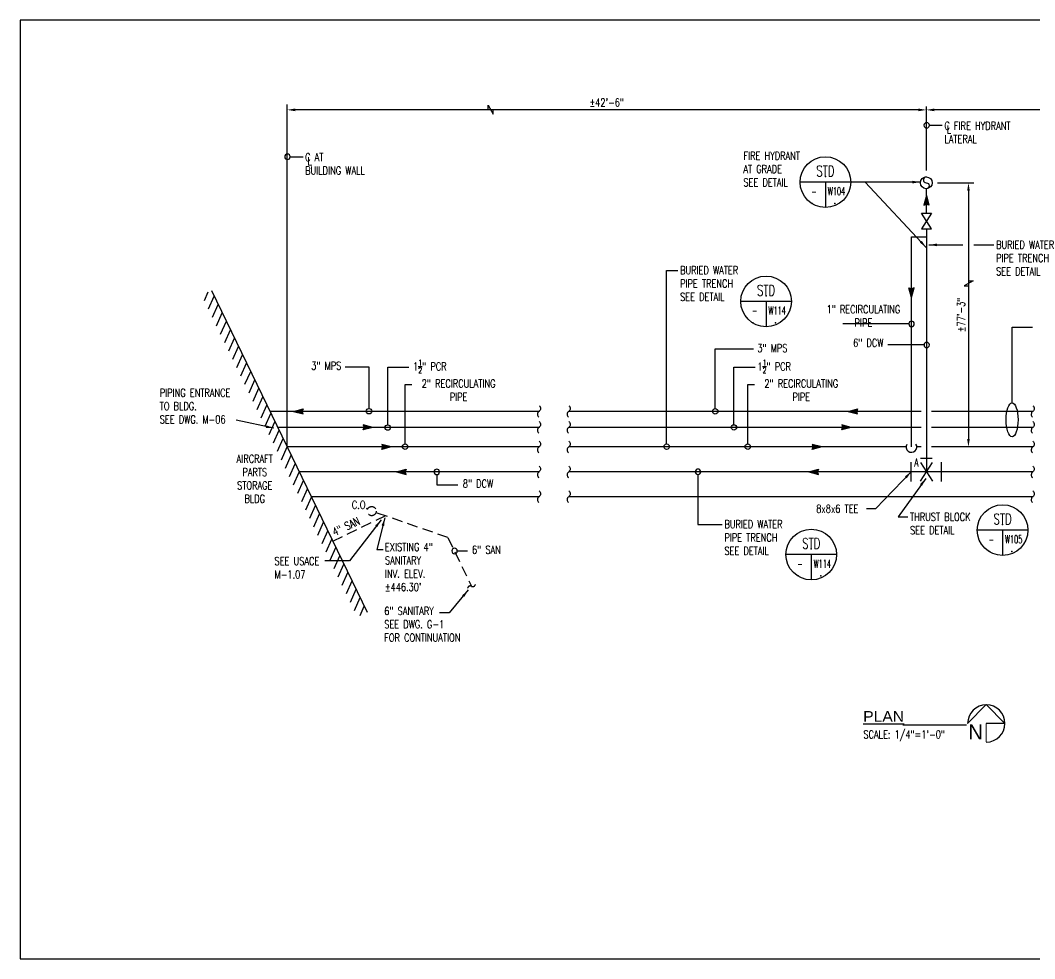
# Model space of a CAD drawing. Header units: inches. Extents: x 0 to 1119, y 0 to 528.
# Drawn here: x 0 to 571, y 0 to 528 of the extents above; entities that cross this region are included whole.
import ezdxf
from ezdxf.enums import TextEntityAlignment as Align

# ---------------------------------------------------------------- set-up
doc = ezdxf.new("R2010")
doc.units = ezdxf.units.IN
doc.header["$LTSCALE"] = 48
doc.header["$MEASUREMENT"] = 0
doc.linetypes.add('CENTER2', pattern=[1.125, 0.75, -0.125, 0.125, -0.125])
doc.linetypes.add('HIDDEN2', pattern=[0.1875, 0.125, -0.0625])
doc.layers.get('DEFPOINTS').update_dxf_attribs({"color": 8})
for name, color, linetype in [('DCW-VALV', 162, 'Continuous'), ('DUCT BANK', 153, 'Continuous'), ('MU-DCW', 170, 'Continuous'), ('MU-DCW-VALV', 171, 'Continuous'), ('MU-DELGE-PIPE', 150, 'Continuous'), ('MU-DELGE-TEXT', 141, 'Continuous'), ('MU-DELGE-VALV', 171, 'Continuous'), ('MU-DIMM', 151, 'Continuous'), ('MU-DIR-BURD', 160, 'HIDDEN2'), ('MU-EXST', 253, 'Continuous'), ('MU-LDR', 254, 'Continuous'), ('MU-LDR_DIM', 254, 'Continuous'), ('MU-NEW-TEXT', 151, 'Continuous'), ('MU-PCR', 120, 'Continuous'), ('MU-PCR-TEXT', 141, 'Continuous'), ('MU-PCR-VALV', 131, 'Continuous'), ('MU-STEM-PIPE', 230, 'Continuous'), ('MU-STEM-VALV', 231, 'Continuous'), ('MU-TEXT-LDER', 254, 'Continuous'), ('NEW-BLDG', 253, 'Continuous'), ('TITLES', 111, 'Continuous')]:
    doc.layers.add(name, color=color, linetype=linetype)
doc.styles.add('AU145S00', font='19', dxfattribs={"height": 12})
doc.styles.add('RomanS', font='romans.shx', dxfattribs={"width": 0.75})
doc.dimstyles.get("Standard").update_dxf_attribs({"dimtxt": 0.09375, "dimasz": 0.09375, "dimexe": 0.0625, "dimexo": 0.0625, "dimgap": 0.03125, "dimtad": 1, "dimdec": 8, "dimzin": 0, "dimdsep": 46, "dimlunit": 4, "dimtxsty": 'RomanS', "dimcen": 0.09, "dimclrd": 254, "dimclre": 254, "dimclrt": 256, "dimadec": 0, "dimazin": 0, "dimtfac": 1, "dimtdec": 8, "dimtofl": 0, "dimtmove": 0, "dimatfit": 3, "dimfxl": 1, "dimtolj": 1, "dimtzin": 0, "dimlwd": -1, "dimlwe": -1, "dimarcsym": 0})

# ---------------------------------------------------------------- blocks, each defined once
blk = doc.blocks.new('DTLBUBB')
at = {"linetype": 'Continuous'}
for p, q in [((0.297, 0), (-0.297, 0)), ((0, 0), (0, -0.297))]:
    blk.add_line(p, q, dxfattribs=at)
blk.add_circle((0, 0), 0.297, dxfattribs=at)
at = {"color": 250}
for p in [(0, 0.067), (-0.154, -0.25), (0.11, -0.25)]:
    blk.add_point(p, dxfattribs=at)
at = {"style": 'RomanS'}
for tag, height, width, p in [('DTL#', 0.125, 0.7, (0, 0.067)), ('WHERE_CUT', 0.0938, 0.6, (-0.103, -0.169)), ('WHERE_DRAWN', 0.0938, 0.6, (0.117, -0.169))]:
    blk.add_attdef(tag, text='', height=height, dxfattribs=dict(at, width=width)).set_placement(p, align=Align.CENTER)
blk = doc.blocks.new('FLOWAR')
for p, q in [((0, 0), (5.41, 1.44, 35.76)), ((0, 0), (5.41, -1.44, 35.76)), ((5.41, 1.44, 35.76), (4.88, -0.03, 35.76)), ((5.41, -1.44, 35.76), (4.88, 0.03, 35.76))]:
    blk.add_line(p, q)
for points in [[(0, 0), (5.41, 1.44), (4.89, 0), (5.41, 1.44)], [(0, 0), (5.41, -1.44), (4.89, 0), (5.41, -1.44)]]:
    blk.add_solid(points)
blk = doc.blocks.new('10x6tee')
for p, q in [((-3.3125, 7.625), (3.3125, 7.625)), ((-8.5, -5.375), (-8.5, 5.375)), ((8.5, -5.375), (8.5, 5.375))]:
    blk.add_line(p, q)
at = {"color": 252}
for p in [(0, 7.625), (0, 0), (0, 0), (8.5, 0), (8.5, 0), (-8.5, 0), (-8.5, 0)]:
    blk.add_point(p, dxfattribs=at)
blk = doc.blocks.new('*D19')
at = {"layer": 'DEFPOINTS', "color": 0}
for p in [(512.86, 436.56, -5451.6), (533.27, 287.93), (533.57, 287.93)]:
    blk.add_point(p, dxfattribs=at)
at = {"layer": 'MU-DIMM', "color": 254}
for p, q in [((515.86, 436.56), (536.27, 436.56)), ((530.57, 287.93), (530.27, 287.93))]:
    blk.add_line(p, q, dxfattribs=at)
at = {"layer": 'MU-DIMM', "color": 254, "linetype": 'Continuous'}
blk.add_line((533.27, 432.06), (533.27, 292.43), dxfattribs=at)
at = {"layer": 'MU-DIMM', "color": 254}
for points in [[(532.52, 432.06), (534.02, 432.06), (533.27, 436.56)], [(532.52, 292.43), (534.02, 292.43), (533.27, 287.93)]]:
    blk.add_solid(points, dxfattribs=at)
at = {"layer": 'MU-DIMM', "insert": (529.09, 362.25), "char_height": 4.5, "attachment_point": 5, "rotation": 90, "style": 'RomanS'}
blk.add_mtext('\\A1;%%P77\'-3"', dxfattribs=at)
blk = doc.blocks.new('*D20')
at = {"layer": 'DEFPOINTS', "color": 0}
for p in [(509.6, 477.59), (509.6, 440.49, -5451.6), (673.66, 288.93)]:
    blk.add_point(p, dxfattribs=at)
at = {"layer": 'MU-DIMM', "color": 254, "linetype": 'CENTER2'}
for p, q in [((509.6, 443.49), (509.6, 480.59)), ((673.66, 291.93), (673.66, 480.59))]:
    blk.add_line(p, q, dxfattribs=at)
at = {"layer": 'MU-DIMM', "color": 254, "linetype": 'Continuous'}
blk.add_line((669.16, 477.59), (514.1, 477.59), dxfattribs=at)
at = {"layer": 'MU-DIMM', "color": 254}
for points in [[(514.1, 478.34), (514.1, 476.84), (509.6, 477.59)], [(669.16, 478.34), (669.16, 476.84), (673.66, 477.59)]]:
    blk.add_solid(points, dxfattribs=at)
at = {"layer": 'MU-DIMM', "insert": (591.63, 481.76), "char_height": 4.5, "attachment_point": 5, "style": 'RomanS'}
blk.add_mtext('\\A1;%%P43\'-4"', dxfattribs=at)
blk = doc.blocks.new('*D21')
at = {"layer": 'DEFPOINTS', "color": 0}
for p in [(150.11, 477.59), (509.6, 477.59), (150.11, 284.93)]:
    blk.add_point(p, dxfattribs=at)
at = {"layer": 'MU-DIMM', "color": 254}
for p, q in [((150.11, 287.93), (150.11, 480.59)), ((505.1, 477.59), (154.61, 477.59))]:
    blk.add_line(p, q, dxfattribs=at)
for points in [[(154.61, 478.34), (154.61, 476.84), (150.11, 477.59)], [(505.1, 478.34), (505.1, 476.84), (509.6, 477.59)]]:
    blk.add_solid(points, dxfattribs=at)
at = {"layer": 'MU-DIMM', "insert": (329.85, 481.76), "char_height": 4.5, "attachment_point": 5, "style": 'RomanS'}
blk.add_mtext('\\A1;%%P42\'-6"', dxfattribs=at)

msp = doc.modelspace()

# ---------------------------------------------------------------- hatches: boundary and pattern name
at = {"layer": 'NEW-BLDG'}
h = msp.add_hatch(dxfattribs=at)
h.set_pattern_fill('ANSI31', color=256, scale=32, angle=21, style=0)
h.paths.add_polyline_path([(189.66519829, 192.44448861), (195.06567103, 195.05885166), (107.47400072, 375.99639492), (102.07352797, 373.38203187)])

# ---------------------------------------------------------------- linework, layer by layer
at = {"layer": 'DCW-VALV', "elevation": -5451.6}
msp.add_lwpolyline([(506.80106238, 410.667433), (512.40189162, 410.667433), (506.80106238, 419.39343152), (512.40189162, 419.39343152), (506.80106238, 410.667433)], dxfattribs=at)
at = {"layer": 'DEFPOINTS'}
msp.add_lwpolyline([(0, 0), (816, 0), (816, 528), (0, 528)], close=True, dxfattribs=at)
at = {"layer": 'DUCT BANK'}
for p, q in [((291.75096457, 259.93209052), (163.66060579, 259.93209052)), ((569.41448125, 259.93209052), (308.55442873, 259.93209052))]:
    msp.add_line(p, q, dxfattribs=at)
for points in [[(291.82698665, 263.16557197, -0.5), (291.75096457, 259.93209052, 0.5), (291.6749425, 256.69860907)], [(308.5196203, 263.16557197, -0.5), (308.44359822, 259.93209052, 0.5), (308.36757614, 256.69860907)], [(569.49050333, 263.16557197, -0.5), (569.41448125, 259.93209052, 0.5), (569.33845917, 256.69860907)]]:
    msp.add_lwpolyline(points, format="xyb", dxfattribs=at)
at = {"layer": 'MU-DCW'}
for p, q in [((501.24521088, 287.93209052), (501.24521088, 406.18283995)), ((501.24521088, 406.18283995), (509.601477, 406.18283995)), ((291.75096457, 287.93209052), (150.10583587, 287.93209052)), ((335.18803484, 287.93209052), (308.44359822, 287.93209052)), ((498.24521088, 287.93209052), (335.18803484, 287.93209052)), ((506.601477, 287.93209052), (504.24521088, 287.93209052)), ((569.41448125, 287.93209052), (512.56823574, 287.93209052))]:
    msp.add_line(p, q, dxfattribs=at)
for points in [[(291.82698665, 291.16557197, -0.5), (291.75096457, 287.93209052, 0.5), (291.6749425, 284.69860907)], [(308.5196203, 291.16557197, -0.5), (308.44359822, 287.93209052, 0.5), (308.36757614, 284.69860907)], [(569.49050333, 291.16557197, -0.5), (569.41448125, 287.93209052, 0.5), (569.33845917, 284.69860907)]]:
    msp.add_lwpolyline(points, format="xyb", dxfattribs=at)
msp.add_arc((501.24521088, 287.93209052), 3, 150.5651147275, 33.2812414925, dxfattribs=at)
at = {"layer": 'MU-DELGE-PIPE'}
for p, q in [((509.601477, 419.39343152, -5451.6), (509.601477, 433.24712193, -5451.6)), ((509.601477, 410.667433), (509.601477, 273.93209052)), ((291.75096457, 273.93209052), (156.88322083, 273.93209052)), ((338.64840725, 273.93209052), (308.54747835, 273.93209052)), ((569.41448125, 273.93209052), (338.64840725, 273.93209052))]:
    msp.add_line(p, q, dxfattribs=at)
at = {"layer": 'MU-DELGE-PIPE', "elevation": -5451.6}
msp.add_lwpolyline([(509.54976812, 439.87171832, 1), (509.54976812, 436.55921832, -1), (509.54976812, 433.24671832, -1)], format="xyb", dxfattribs=at)
at = {"layer": 'MU-DELGE-PIPE'}
for points in [[(291.82698665, 277.16557197, -0.5), (291.75096457, 273.93209052, 0.5), (291.6749425, 270.69860907)], [(308.5196203, 277.16557197, -0.5), (308.44359822, 273.93209052, 0.5), (308.36757614, 270.69860907)], [(569.49050333, 277.16557197, -0.5), (569.41448125, 273.93209052, 0.5), (569.33845917, 270.69860907)]]:
    msp.add_lwpolyline(points, format="xyb", dxfattribs=at)
msp.add_circle((509.54976812, 436.55921832, -5451.6), 3.3125, dxfattribs=at)
at = {"layer": 'MU-DELGE-VALV'}
for points in [[(506.2442556, 279.20883059), (512.9586984, 268.65535046)], [(506.2442556, 268.65535046), (512.9586984, 279.20883059)]]:
    msp.add_lwpolyline(points, dxfattribs=at)
at = {"layer": 'MU-DIMM', "color": 254}
for points in [[(263.16489715, 477.58583527), (263.16489715, 480.27018106), (266.04542493, 475.16103558), (266.04542493, 477.58583527)], [(533.2679415, 381.37816401), (535.95228728, 381.37816401), (530.8431418, 378.49763622), (533.2679415, 378.49763622)]]:
    msp.add_lwpolyline(points, dxfattribs=at)
at = {"layer": 'MU-DIR-BURD'}
for q in [(200.15200871, 250.98559273), (253.75746586, 209.55194618)]:
    msp.add_line((240.47506468, 236.96728813), q, dxfattribs=at)
msp.add_lwpolyline([(255.97302829, 210.62535934, -0.5), (253.75746586, 209.55194618, 0.5), (251.54190344, 208.47853301)], format="xyb", dxfattribs=at)
msp.add_circle((197.65368144, 251.85413585), 2.59148592, dxfattribs=at)
at = {"layer": 'MU-EXST', "linetype": 'HIDDEN2'}
msp.add_line((175.75947111, 234.93954318), (205.24807672, 249.21394542), dxfattribs=at)
at = {"layer": 'MU-LDR'}
for points in [[(499.71235029, 357.16444843, 1), (502.77807146, 357.16444843, 1), (499.71235029, 357.16444843), (462.53931284, 357.16444843)], [(390.84285002, 309.49090766, -1), (390.84285002, 306.4251865, -1), (390.84285002, 309.49090766), (390.84285002, 343.19187812), (412.34897188, 343.19187812)], [(196.13481632, 309.56827235, -1), (196.13481632, 306.50255119, -1), (196.13481632, 309.56827235), (196.13481632, 332.8343376), (182.70829702, 332.8343376)], [(206.66088769, 300.40575982, -1), (206.66088769, 297.34003865, -1), (206.66088769, 300.40575982), (206.66088769, 332.81667828), (218.5588615, 332.81667828)], [(401.36892139, 300.47149908, -1), (401.36892139, 297.40577792, -1), (401.36892139, 300.47149908), (401.36892139, 332.81667828), (413.2668952, 332.81667828)], [(216.45282621, 289.60421981, -1), (216.45282621, 286.53849865, -1), (216.45282621, 289.60421981), (216.45282621, 322.99320629), (220.14755507, 322.99320629)], [(409.17834051, 289.60421981, -1), (409.17834051, 286.53849865, -1), (409.17834051, 289.60421981), (409.17834051, 322.99320629), (412.87306937, 322.99320629)], [(234.23612153, 272.36563952, 1), (234.23612153, 275.43136068, 1), (234.23612153, 272.36563952), (234.23612153, 266.60287101), (246.14159586, 266.60287101)], [(381.14400075, 272.42057635, 1), (381.14400075, 275.48629751, 1), (381.14400075, 272.42057635), (381.14400075, 244.34938936), (394.70991219, 244.34938936)]]:
    msp.add_lwpolyline(points, format="xyb", dxfattribs=at)
at = {"layer": 'MU-LDR', "elevation": -5451.6}
for points in [[(508.27287917, 345.33197004, 1), (511.33860034, 345.33197004, 1), (508.27287917, 345.33197004), (488.00620323, 345.33197004)], [(245.7868218, 229.40365789, 1), (242.72110064, 229.40365789, 1), (245.7868218, 229.40365789), (251.55337029, 229.40365789)]]:
    msp.add_lwpolyline(points, format="xyb", dxfattribs=at)
at = {"layer": 'MU-LDR_DIM'}
for points in [[(511.32661918, 468.91701731, 1), (508.26089801, 468.91701731, 1), (511.32661918, 468.91701731), (518.54525081, 468.91701731)], [(151.79210843, 451.17782909, 1), (148.72638726, 451.17782909, 1), (151.79210843, 451.17782909), (159.01074006, 451.17782909)], [(363.51799204, 289.60421981, -1), (363.51799204, 286.53849865, -1), (363.51799204, 289.60421981), (363.51799204, 387.26877611), (369.78509296, 387.26877611)]]:
    msp.add_lwpolyline(points, format="xyb", dxfattribs=at)
at = {"layer": 'MU-PCR'}
for p, q in [((291.75096457, 298.93209052), (144.78074769, 298.93209052)), ((506.601477, 298.93209052), (308.44359822, 298.93209052)), ((569.41448125, 298.93209052), (512.56823574, 298.93209052))]:
    msp.add_line(p, q, dxfattribs=at)
for points in [[(291.82698665, 302.16557197, -0.5), (291.75096457, 298.93209052, 0.5), (291.6749425, 295.69860907)], [(308.5196203, 302.16557197, -0.5), (308.44359822, 298.93209052, 0.5), (308.36757614, 295.69860907)], [(569.49050333, 302.16557197, -0.5), (569.41448125, 298.93209052, 0.5), (569.33845917, 295.69860907)]]:
    msp.add_lwpolyline(points, format="xyb", dxfattribs=at)
at = {"layer": 'MU-STEM-PIPE'}
for p, q in [((291.75096457, 307.93209052), (140.42385736, 307.93209052)), ((506.601477, 307.93209052), (308.44359822, 307.93209052)), ((569.41448125, 307.93209052), (512.56823574, 307.93209052))]:
    msp.add_line(p, q, dxfattribs=at)
for points in [[(291.82698665, 311.16557197, -0.5), (291.75096457, 307.93209052, 0.5), (291.6749425, 304.69860907)], [(308.5196203, 311.16557197, -0.5), (308.44359822, 307.93209052, 0.5), (308.36757614, 304.69860907)], [(569.49050333, 311.16557197, -0.5), (569.41448125, 307.93209052, 0.5), (569.33845917, 304.69860907)]]:
    msp.add_lwpolyline(points, format="xyb", dxfattribs=at)
at = {"layer": 'MU-TEXT-LDER'}
msp.add_line((536.20876527, 401.61786132), (547.502237, 401.61786132), dxfattribs=at)
msp.add_lwpolyline([(557.83359367, 312.79674239), (557.83359367, 355.24628794), (569.28698248, 355.24628794)], dxfattribs=at)
msp.add_ellipse((557.83359367, 303.25751862), major_axis=(0, 9.53922377), ratio=0.3499999269, dxfattribs=at)
at = {"layer": 'NEW-BLDG'}
msp.add_lwpolyline([(107.47400072, 375.99639492), (195.06567103, 195.05885166)], dxfattribs=at)
at = {"layer": 'TITLES'}
for p, q in [((532.80192363, 132.35854347), (543.2316968, 142.95530291)), ((553.78117934, 132.35854347), (543.2316968, 142.95530291)), ((496.41999953, 131.60734231), (532.17860808, 131.60734231)), ((553.78117934, 132.35854347), (543.29155148, 132.35854347))]:
    msp.add_line(p, q, dxfattribs=at)
at = {"layer": 'TITLES', "const_width": 0.6125}
msp.add_lwpolyline([(543.29155148, 121.86891561), (543.29155148, 132.35854347)], dxfattribs=at)
at = {"layer": 'TITLES'}
msp.add_arc((543.29155148, 132.35854347), 10.48962785, 270, 180, dxfattribs=at)

# ---------------------------------------------------------------- block references
at = {"layer": 'DCW-VALV', "rotation": 270}
msp.add_blockref('FLOWAR', (509.601477, 429.3322909, -5451.6), dxfattribs=at)
at = {"layer": 'DCW-VALV'}
for p in [(211.66056449, 273.93209052), (443.45598347, 273.93209052)]:
    msp.add_blockref('FLOWAR', p, dxfattribs=at)
at = {"layer": 'MU-DCW-VALV'}
for p, rotation in [((501.24521088, 371.96267016), 90), ((208.66511718, 287.93209052), 180), ((450.71994907, 287.93209052), 180)]:
    msp.add_blockref('FLOWAR', p, dxfattribs=dict(at, rotation=rotation))
at = {"layer": 'MU-DELGE-TEXT'}
ref = msp.add_blockref('DTLBUBB', (444.87147643, 227.41125958), dxfattribs=dict(at, xscale=48, yscale=48, zscale=48))
ref.add_attrib('DTL#', 'STD', dxfattribs={"layer": '0', "height": 6, "style": 'RomanS', "width": 0.7}).set_placement((444.87147643, 230.62777462), align=Align.CENTER)
ref.add_attrib('WHERE_CUT', '-', dxfattribs={"layer": '0', "height": 4.5, "style": 'RomanS', "width": 0.6}).set_placement((438.47478832, 219.9231004), align=Align.CENTER)
ref.add_attrib('WHERE_DRAWN', 'W114', dxfattribs={"layer": '0', "height": 4.5, "style": 'RomanS', "width": 0.6}).set_placement((451.10404725, 220.0083875), align=Align.CENTER)
at = {"layer": 'MU-DELGE-VALV'}
msp.add_blockref('10x6tee', (509.601477, 273.93209052, -5451.6), dxfattribs=at)
at = {"layer": 'MU-NEW-TEXT'}
ref = msp.add_blockref('DTLBUBB', (452.8206688, 436.94203403), dxfattribs=dict(at, xscale=48, yscale=48, zscale=48))
ref.add_attrib('DTL#', 'STD', dxfattribs={"layer": '0', "height": 6, "style": 'RomanS', "width": 0.7}).set_placement((452.8206688, 440.15854908), align=Align.CENTER)
ref.add_attrib('WHERE_CUT', '-', dxfattribs={"layer": '0', "height": 4.5, "style": 'RomanS', "width": 0.6}).set_placement((446.42398069, 429.45387486), align=Align.CENTER)
ref.add_attrib('WHERE_DRAWN', 'W104', dxfattribs={"layer": '0', "height": 4.5, "style": 'RomanS', "width": 0.6}).set_placement((459.05323962, 429.53916196), align=Align.CENTER)
ref = msp.add_blockref('DTLBUBB', (419.45788409, 369.83885847), dxfattribs=dict(at, xscale=48, yscale=48, zscale=48))
ref.add_attrib('DTL#', 'STD', dxfattribs={"layer": '0', "height": 6, "style": 'RomanS', "width": 0.7}).set_placement((419.45788409, 373.05537351), align=Align.CENTER)
ref.add_attrib('WHERE_CUT', '-', dxfattribs={"layer": '0', "height": 4.5, "style": 'RomanS', "width": 0.6}).set_placement((413.06119597, 362.3506993), align=Align.CENTER)
ref.add_attrib('WHERE_DRAWN', 'W114', dxfattribs={"layer": '0', "height": 4.5, "style": 'RomanS', "width": 0.6}).set_placement((425.6904549, 362.43598639), align=Align.CENTER)
ref = msp.add_blockref('DTLBUBB', (552.4683903, 241.13200439), dxfattribs=dict(at, xscale=48, yscale=48, zscale=48))
ref.add_attrib('DTL#', 'STD', dxfattribs={"layer": '0', "height": 6, "style": 'RomanS', "width": 0.7}).set_placement((552.4683903, 244.34851943), align=Align.CENTER)
ref.add_attrib('WHERE_CUT', '-', dxfattribs={"layer": '0', "height": 4.5, "style": 'RomanS', "width": 0.6}).set_placement((546.07170219, 233.64384522), align=Align.CENTER)
ref.add_attrib('WHERE_DRAWN', 'W105', dxfattribs={"layer": '0', "height": 4.5, "style": 'RomanS', "width": 0.6}).set_placement((558.70096112, 233.72913231), align=Align.CENTER)
at = {"layer": 'MU-PCR-VALV', "rotation": 180}
for p in [(198.25242933, 298.93209052), (467.38871358, 298.93209052)]:
    msp.add_blockref('FLOWAR', p, dxfattribs=at)
at = {"layer": 'MU-STEM-VALV'}
for p in [(153.60834115, 307.93209052), (465.53784255, 307.93209052)]:
    msp.add_blockref('FLOWAR', p, dxfattribs=at)

# ---------------------------------------------------------------- texts
at = {"insert": (395.40789476, 196.28915869), "char_height": 4.5, "attachment_point": 1, "style": 'RomanS'}
msp.add_mtext('\\A1;', dxfattribs=at)
at = {"layer": 'MU-DELGE-TEXT', "char_height": 4.5, "style": 'RomanS'}
for s, insert, width, attachment_point in [('\\A1;1" RECIRCULATING\\PPIPE', (474.19774268, 367.64202381), 49.873547145, 2), ('6" DCW', (476.95430846, 348.73110476, -5451.6), 49.873547145, 2), ('\\A1;2" RECIRCULATING\\PPIPE', (246.52422869, 325.86592079), 49.873547145, 2), ('\\A1;2" RECIRCULATING\\PPIPE', (439.24974299, 325.86592079), 49.873547145, 2), ('8" DCW', (257.43620665, 269.53904844), 49.873547145, 2), ('BURIED WATER PIPE TRENCH\\PSEE DETAIL', (396.0150339, 246.71838292), 44.4454918, 1), ('6" SAN', (262.17658908, 232.35548578), 49.873547145, 2)]:
    msp.add_mtext(s, dxfattribs=dict(at, insert=insert, width=width, attachment_point=attachment_point))
at = {"layer": 'MU-EXST', "insert": (182.28190052, 245.27202974), "char_height": 4.5, "width": 49.873547145, "attachment_point": 2, "rotation": 25, "style": 'RomanS'}
msp.add_mtext('4" SAN', dxfattribs=at)
at = {"layer": 'MU-NEW-TEXT', "char_height": 4.5, "attachment_point": 1, "style": 'RomanS'}
for s, insert, width in [('C FIRE HYDRANT LATERAL', (519.73998971, 470.91859235), 43.7722963357), ('L', (521.13421811, 468.78199575), 35.0416096127), ('C AT\\PBUILDING WALL', (160.20547896, 453.17940413), 43.7722963357), ('L', (161.59970736, 451.04280753), 35.0416096127), ('FIRE HYDRANT\\PAT GRADE\\PSEE DETAIL', (406.67792292, 454.06035468), 48.644471907), ('BURIED WATER PIPE TRENCH\\PSEE DETAIL', (548.80735871, 403.98685487), 44.4454918), ('BURIED WATER PIPE TRENCH\\PSEE DETAIL', (371.09021467, 389.63776967), 44.4454918), ('PIPING ENTRANCE\\PTO BLDG.\\PSEE DWG. M-06', (78.42448222, 320.6725411), 44.4454918), ('C.O.', (186.48236, 257.62420409), 58.9078206352), ('8x8x6 TEE', (447.662474, 255.42726282), 44.4454918), ('THRUST BLOCK\\PSEE DETAIL', (500.41780432, 250.84130615), 44.4454918), ('EXISTING 4"\\PSANITARY\\PINV. ELEV.\\P%%P446.30\'', (205.09885291, 233.89416501), 58.9078206352), ('SEE USACE\\PM-1.07', (143.0061024, 225.95809073), 58.9078206352), ('6" SANITARY\\PSEE DWG. G-1\\PFOR CONTINUATION', (204.70082568, 197.89257086), 58.9078206352)]:
    msp.add_mtext(s, dxfattribs=dict(at, insert=insert, width=width))
at = {"layer": 'MU-PCR-TEXT', "style": 'RomanS', "width": 0.7}
msp.add_text('A', height=4.5, dxfattribs=at).set_placement((502.76125045, 276.99749879))
at = {"layer": 'MU-PCR-TEXT', "char_height": 4.5, "width": 36.3733839417, "attachment_point": 2, "style": 'RomanS'}
for s, insert in [('\\A1;3" MPS', (422.97983637, 345.81106003)), ('\\A1;1{\\H0.7x;\\S1/2;}" PCR', (230.33565793, 337.00422133)), ('\\A1;1{\\H0.7x;\\S1/2;}" PCR', (424.01263298, 336.96036241)), ('\\A1;3" MPS', (172.09052645, 335.92216653))]:
    msp.add_mtext(s, dxfattribs=dict(at, insert=insert))
at = {"layer": 'NEW-BLDG', "insert": (131.87096921, 283.56912815), "char_height": 4.5, "width": 36.3733839417, "attachment_point": 2, "style": 'RomanS'}
msp.add_mtext('AIRCRAFT\\PPARTS\\PSTORAGE\\PBLDG', dxfattribs=at)
at = {"layer": 'TITLES', "style": 'AU145S00'}
msp.add_text('N', height=8.4, dxfattribs=at).set_placement((533.28110866, 123.39034074))
at = {"layer": 'TITLES', "style": 'RomanS', "width": 0.75}
msp.add_text('SCALE: 1/4"=1\'-0"', height=4.5, dxfattribs=at).set_placement((474.21136873, 123.92273267))
at = {"layer": 'TITLES', "insert": (474.07556514, 139.34084937), "char_height": 6, "width": 92.1780948642, "attachment_point": 1, "style": 'RomanS'}
msp.add_mtext('{\\fArial|b0|i0|c0|p34;\\W1.05;\\LPLAN    }', dxfattribs=at)

# ---------------------------------------------------------------- dimensions: what is measured, and where the dimension line sits
at = {"layer": 'MU-DIMM'}
for base, p1, p2, text, picture, middle in [((150.10583587, 477.58583527), (509.601477, 477.58583527), (150.10583587, 284.93209052), '%%P42\'-6"', '*D21', (329.85365643, 481.7644067)), ((509.601477, 477.58583527), (673.65941658, 288.93209052), (509.601477, 440.48578039, -5451.6), '%%P43\'-4"', '*D20', (591.63044679, 481.7644067))]:
    dim = msp.add_linear_dim(base=base, p1=p1, p2=p2, text=text, dimstyle='Standard', override={"dimscale": 48}, dxfattribs=at)
    dim.commit()
    dim.dimension.update_dxf_attribs({"geometry": picture, "text_midpoint": middle})
dim = msp.add_linear_dim(base=(533.2679415, 287.93209052), p1=(512.86226812, 436.55921832, -5451.6), p2=(533.57361188, 287.93209052), angle=90, text='%%P77\'-3"', dimstyle='Standard', override={"dimscale": 48}, dxfattribs=at)
dim.commit()
dim.dimension.update_dxf_attribs({"geometry": '*D19', "text_midpoint": (529.08937007, 362.24565442)})

# ---------------------------------------------------------------- leaders
at = {"layer": 'MU-NEW-TEXT'}
msp.add_leader([(509.2581055, 270.20273771), (493.74838149, 248.54926831), (499.0829433, 248.54926831)], dimstyle='Standard', override={"dimscale": 48, "dimgap": 0.03125, "dimtad": 0, "dimse2": 1}, dxfattribs=at)
at = {"layer": 'MU-TEXT-LDER'}
for points, override in [([(509.54549069, 400.12586417), (475.19931439, 436.94180846), (467.34626894, 436.94180846)], {"dimscale": 48, "dimtad": 0, "dimse2": 1, "dimclrd": 256}), ([(506.24480456, 436.94180846), (475.19931439, 436.94180846)], {"dimscale": 48, "dimtad": 0, "dimse2": 1, "dimclrd": 256}), ([(511.00751993, 401.61786132), (530.14179853, 401.61786132)], {"dimscale": 48, "dimgap": 0.03125, "dimtad": 0, "dimse2": 1}), ([(142.61995015, 298.43296278), (121.37840081, 303.0830736)], {"dimscale": 48, "dimgap": 0.03125, "dimtad": 0, "dimse2": 1, "dimclrd": 256}), ([(501.1920392, 274.07961813), (480.95173083, 253.20114016), (475.89165504, 253.20114016)], {"dimscale": 48, "dimtad": 0, "dimse2": 1, "dimclrd": 256}), ([(202.92912358, 246.88210206), (185.11799876, 223.8448365), (171.32310734, 223.8448365)], {"dimscale": 48, "dimgap": 0.03125, "dimtad": 0, "dimse2": 1}), ([(205.03536725, 247.99341865), (200.46849267, 230.229218), (204.17136279, 230.229218)], {"dimscale": 48, "dimgap": 0.03125, "dimtad": 0, "dimse2": 1, "dimclrd": 256}), ([(251.97604707, 207.45775114), (241.23957671, 194.65016126), (235.69817119, 194.65016126)], {"dimscale": 48, "dimgap": 0.03125, "dimtad": 0, "dimse2": 1})]:
    msp.add_leader(points, dimstyle='Standard', override=override, dxfattribs=at)

doc.saveas('drawing.dxf')
